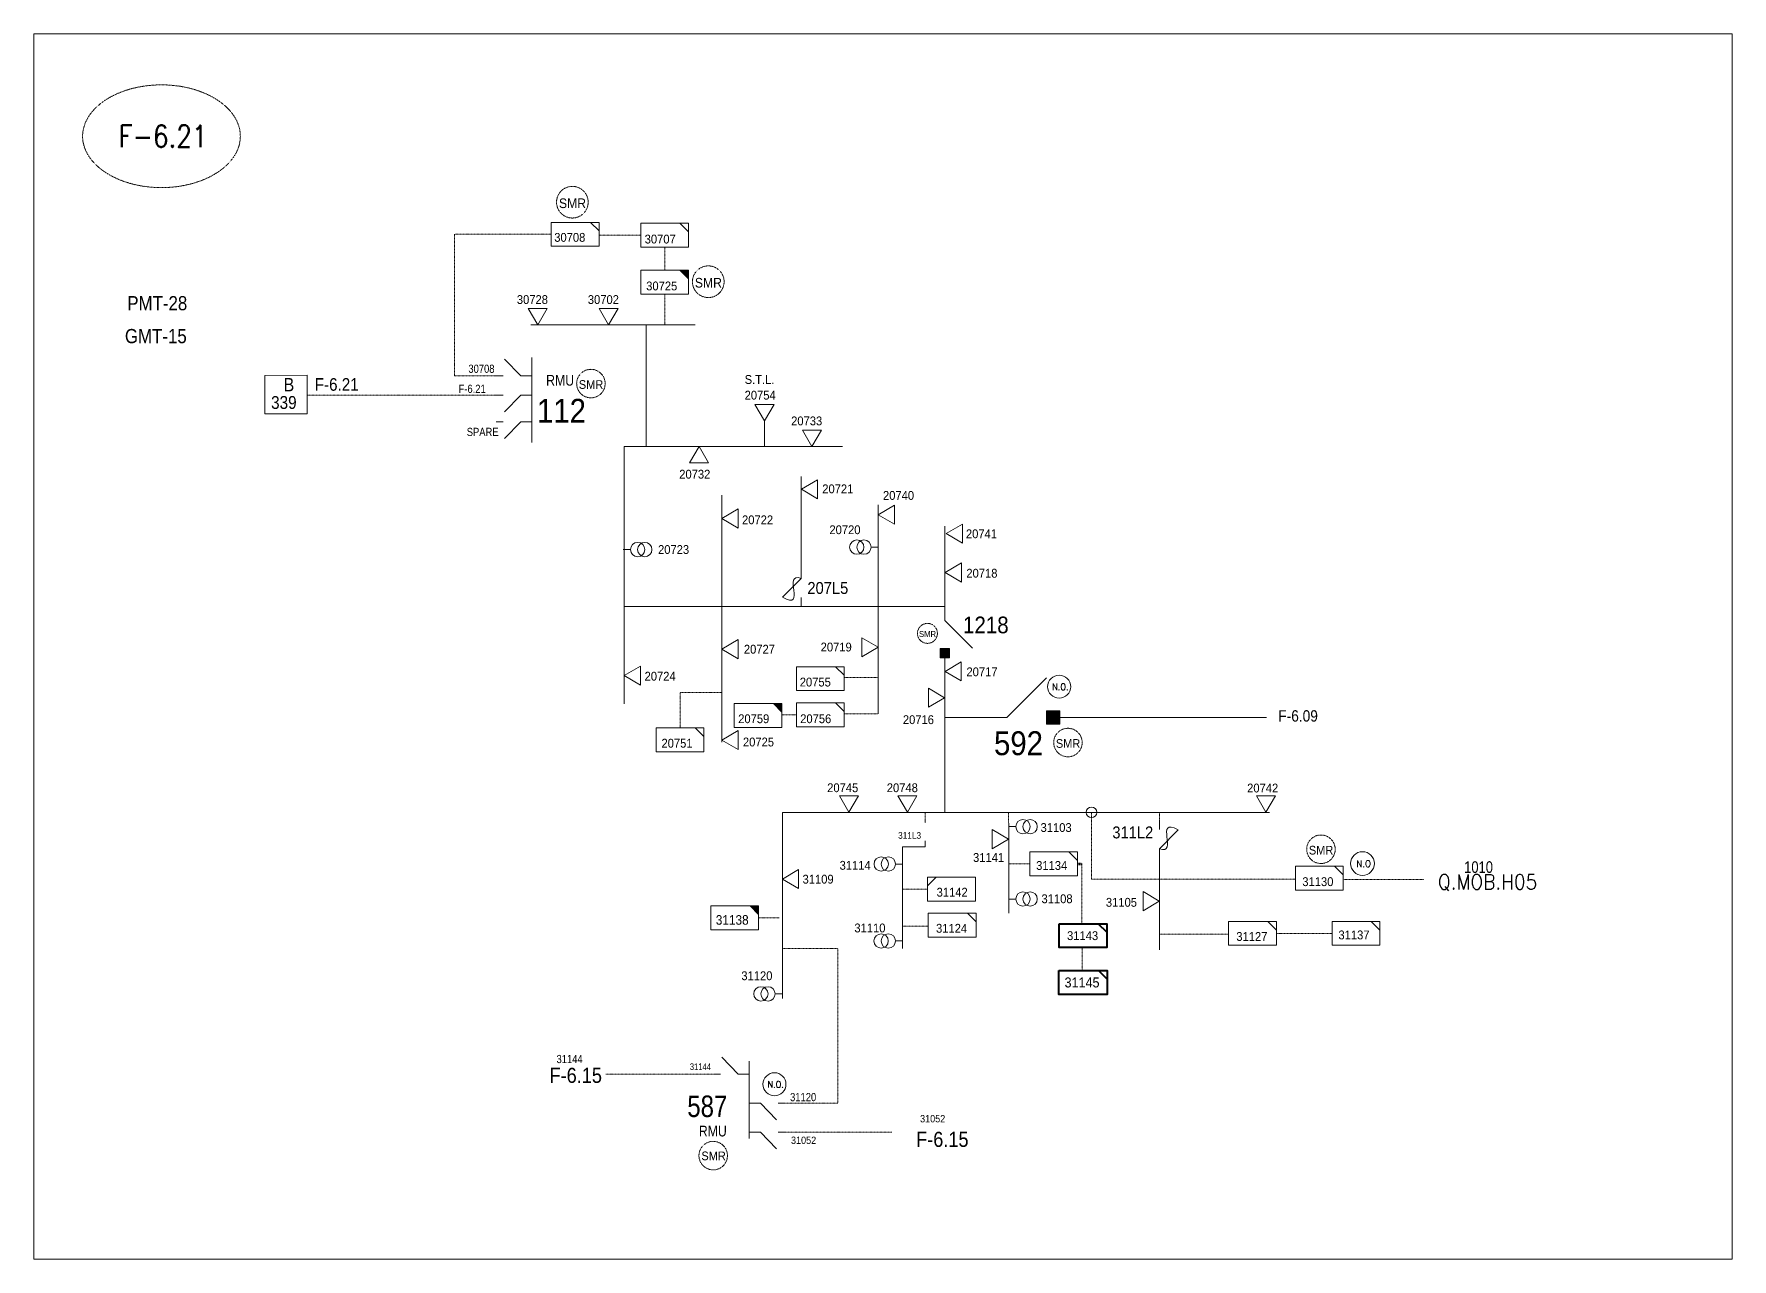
# Model space of a CAD drawing. Header units: metres. Extents: x 65984 to 144644, y -19036 to 23726.
# Drawn here: x 101648 to 102359, y 77 to 589 of the extents above; entities that cross this region are included whole.
import ezdxf
from ezdxf.enums import TextEntityAlignment as Align

# ---------------------------------------------------------------- set-up
doc = ezdxf.new("R2010")
doc.units = ezdxf.units.M
doc.header["$MEASUREMENT"] = 0
doc.linetypes.add('DGN Style 3', pattern=[0.013877, 0, -0.013877])
doc.layers.get('0').update_dxf_attribs({"color": 95, "lineweight": 40})
for name, color, linetype, lineweight in [('ABS', 7, 'Continuous', 40), ('ABS NUMBER', 112, 'Continuous', 30), ('d_eos', 111, 'Continuous', 40), ('d_eos no', 121, 'Continuous', 40), ('d_fco', 5, 'Continuous', 40), ('d_fco text', 95, 'Continuous', 40), ('d_oh branch', 94, 'Continuous', 40), ('d_switch', 95, 'Continuous', 40), ('d_tf', 1, 'Continuous', 40), ('d_tf no', 6, 'Continuous', 40), ('d_tf_200', 1, 'Continuous', 40), ('d_ug cable', 95, 'Continuous', 40), ('d_unit sub', 7, 'Continuous', 40), ('fedr no', 95, 'Continuous', 40), ('GRID STATION  04', 7, 'Continuous', 40), ('GRID STATION 01', 7, 'Continuous', 40), ('Level 37', 7, 'Continuous', 0), ('O H MAIN FEEDER', 4, 'Continuous', 100), ('SW N O', 114, 'Continuous', 30)]:
    doc.layers.add(name, color=color, linetype=linetype, lineweight=lineweight)
doc.styles.add('NASKHF', font='naskhf.shx', dxfattribs={"height": 8})
doc.styles.add('Style-Arial', font='arial.ttf')
doc.styles.add('Style-ENGINEERING', font='ENGINEERING.shx')
doc.styles.add('Style-msdefault', font='msdefault.shx')
doc.styles.add('Style-STANDARD', font='STANDARD.shx')

# ---------------------------------------------------------------- blocks, each defined once
blk = doc.blocks.new('TF_8')
at = {"color": 0, "linetype": 'ByBlock', "lineweight": -2}
blk.add_line((6.3, 4.95), (9.9, 1.35), dxfattribs=at)
blk.add_3dface([(-10.1, 4.95), (9.9, 4.95), (9.9, -5.05), (-10.1, -5.05)], dxfattribs=at)
blk = doc.blocks.new('exist.us-1000kva')
at = {"color": 0, "linetype": 'ByBlock', "lineweight": -2, "flags": 128}
blk.add_lwpolyline([(40, 12.9), (32.8, 20), (40, 20)], close=True, dxfattribs=at)
at = {"color": 0, "linetype": 'ByBlock', "lineweight": -2, "extrusion": (0, 0, -1)}
blk.add_solid([(-40, 12.9), (-32.8, 20), (-40, 20)], dxfattribs=at)
at = {"color": 0, "linetype": 'ByBlock', "lineweight": -2, "xscale": 2, "yscale": 2}
blk.add_blockref('TF_8', (20.2, 10.1), dxfattribs=at)
blk = doc.blocks.new('ABS2_1_1')
at = {"color": 0, "linetype": 'ByBlock', "lineweight": -2, "ltscale": 500}
for q in [(-29900, 43500), (0, 0)]:
    blk.add_line((0, 13600), q, dxfattribs=at)
at = {"color": 0, "linetype": 'ByBlock', "lineweight": -2, "ltscale": 500, "flags": 128}
for points in [[(5000, 43600), (-5000, 43600), (-5000, 53600), (5000, 53600)], [(3791, 49653), (3791, 49653), (3791, 49653)]]:
    blk.add_lwpolyline(points, close=True, dxfattribs=at)
at = {"color": 0, "linetype": 'ByBlock', "lineweight": -2, "ltscale": 500}
for points in [[(5000, 43600), (-5000, 43600), (5000, 53600), (-5000, 53600)], [(3791, 49653), (3791, 49653), (3791, 49653)]]:
    blk.add_solid(points, dxfattribs=at)
blk = doc.blocks.new('*U1151')
at = {"layer": 'SW N O', "color": 3, "lineweight": 13, "ltscale": 0.426762}
blk.add_circle((0, 0), 16.8, dxfattribs=at)
at = {"layer": 'SW N O', "color": 3, "lineweight": 13, "style": 'Style-STANDARD'}
blk.add_text('N.O.', height=9.6, dxfattribs=at).set_placement((1.7, -0.2), align=Align.MIDDLE_CENTER)
blk = doc.blocks.new('FUSE01')
at = {"color": 0, "linetype": 'ByBlock', "lineweight": -2}
blk.add_line((0, -17.15), (0, -22.55), dxfattribs=at)
at = {"color": 0, "linetype": 'ByBlock', "lineweight": -2, "flags": 128}
blk.add_lwpolyline([(0, 0.05), (0, -5.75), (-11.2, -16.95)], dxfattribs=at)
at = {"color": 0, "linetype": 'ByBlock', "lineweight": -2}
blk.add_open_spline([(-11.2, -16.95), (3.4, -25.35), (-11.6, -1.35), (0, -5.75)], degree=3, dxfattribs=at)
blk = doc.blocks.new('TFU_91')
at = {"layer": 'd_tf_200', "color": 5, "linetype": 'Continuous', "lineweight": 13}
blk.add_line((0, 10), (0, 0), dxfattribs=at)
for centre in [(0, 30), (0, 20)]:
    blk.add_circle(centre, 10, dxfattribs=at)
blk = doc.blocks.new('*U1152')
at = {"layer": 'SW N O', "color": 3, "lineweight": 13, "ltscale": 0.426762}
blk.add_circle((0, 0), 16.8, dxfattribs=at)
at = {"layer": 'SW N O', "color": 3, "lineweight": 13, "style": 'Style-STANDARD'}
blk.add_text('N.O', height=9.6, dxfattribs=at).set_placement((1.7, -0.2), align=Align.MIDDLE_CENTER)
blk = doc.blocks.new('*U1153')
at = {"layer": 'd_eos', "color": 2, "linetype": 'Continuous', "lineweight": 13, "ltscale": 0.638341}
for p, q in [((-4.67, 12.16), (-11.46, 19.17)), ((-0.02, -14.79), (-0.02, 17.53)), ((-12.11, 12.16), (-14.93, 12.16)), ((-0.02, 12.16), (-4.67, 12.16)), ((-0.01, 0.02), (4.64, 0.02)), ((4.64, 0.02), (11.43, -6.98)), ((12.08, 0.02), (14.9, 0.02)), ((-0.02, -12.13), (4.63, -12.13)), ((4.63, -12.13), (11.43, -19.13)), ((12.07, -12.13), (14.9, -12.13))]:
    blk.add_line(p, q, dxfattribs=at)
blk = doc.blocks.new('TRA1_989')
at = {"layer": 'd_tf', "color": 5, "linetype": 'Continuous', "lineweight": 13, "ltscale": 0.000355616, "flags": 128}
blk.add_lwpolyline([(9.9, -17.1), (-0.1, -0.1), (-10.1, -17.1)], close=True, dxfattribs=at)
blk = doc.blocks.new('TRA1_988')
at = {"layer": 'd_tf', "color": 5, "linetype": 'Continuous', "lineweight": 13, "ltscale": 0.000355616, "xscale": 1.000046564039523, "yscale": 1.000046564039523, "zscale": 1.000046564039523, "rotation": 180}
blk.add_blockref('TRA1_989', (0, 0), dxfattribs=at)
blk = doc.blocks.new('*U2773')
at = {"layer": 'd_unit sub', "color": 5, "linetype": 'Continuous', "lineweight": 13, "flags": 128}
blk.add_lwpolyline([(6.38, 5.02), (9.98, 5.02), (9.98, 1.42)], close=True, dxfattribs=at)
at = {"layer": 'd_unit sub', "color": 5, "linetype": 'Continuous', "lineweight": 13, "xscale": 0.999671859597321, "yscale": 0.999671859597321, "zscale": 0.2499179648993302, "rotation": 359.9999999999999}
blk.add_blockref('TF_8', (0.08, 0.07), dxfattribs=at)
blk = doc.blocks.new('*U2007')
at = {"layer": 'd_unit sub', "color": 5, "linetype": 'Continuous', "lineweight": 40, "flags": 128}
blk.add_lwpolyline([(6.41, 5), (10.01, 5), (10.01, 1.4)], close=True, dxfattribs=at)
at = {"layer": 'd_unit sub', "color": 5, "linetype": 'Continuous', "lineweight": 40, "xscale": 0.999671859597321, "yscale": 0.999671859597321, "zscale": 0.2499179648993302, "rotation": 359.9999999999999}
blk.add_blockref('TF_8', (0.11, 0.05), dxfattribs=at)
blk = doc.blocks.new('*U3896')
at = {"layer": 'd_unit sub', "color": 5, "linetype": 'Continuous', "lineweight": 40, "flags": 128}
blk.add_lwpolyline([(6.38, 5.02), (9.98, 5.02), (9.98, 1.42)], close=True, dxfattribs=at)
at = {"layer": 'd_unit sub', "color": 5, "linetype": 'Continuous', "lineweight": 40, "xscale": 0.9996718595973207, "yscale": 0.9996718595973207, "zscale": 0.2224260419676091, "rotation": 359.9999999999999}
blk.add_blockref('TF_8', (0.08, 0.07), dxfattribs=at)

msp = doc.modelspace()

# ---------------------------------------------------------------- linework, layer by layer
at = {"layer": 'd_eos', "color": 2, "linetype": 'Continuous', "lineweight": 13, "ltscale": 0.638341}
for p, q in [((101851.7, 446.35), (101844.9, 453.35)), ((101856.35, 454.09), (101856.34, 418.46)), ((101844.25, 446.35), (101841.43, 446.35)), ((101856.35, 446.35), (101851.7, 446.35)), ((101844.25, 438.34), (101841.43, 438.34)), ((101851.7, 438.34), (101844.9, 431.34)), ((101856.35, 438.34), (101851.7, 438.34)), ((101844.25, 427.18), (101841.43, 427.18)), ((101851.7, 427.18), (101844.9, 420.17)), ((101856.35, 427.18), (101851.7, 427.18))]:
    msp.add_line(p, q, dxfattribs=at)
at = {"layer": 'd_oh branch', "color": 5, "linetype": 'Continuous', "lineweight": 13}
for p, q in [((101953.69, 416.84), (101953.69, 427.5)), ((101904.16, 416.84), (101986.41, 416.84)), ((101969.12, 365.63), (101969.12, 404.24)), ((101935.86, 396.41), (101935.86, 293.09)), ((102001.34, 304.87), (102001.34, 392.39)), ((102029.18, 345.27), (102029.18, 383.52)), ((101894.92, 349.81), (101894.92, 309.12)), ((102055.95, 258.98), (102055.95, 221.49)), ((102011.56, 249.21), (102011.56, 206.68)), ((102119.08, 244.41), (102119.08, 206.21)), ((101961.31, 206.71), (101961.31, 185.82))]:
    msp.add_line(p, q, dxfattribs=at)
at = {"layer": 'd_oh branch', "color": 5, "linetype": 'DGN Style 3', "lineweight": 13}
msp.add_line((102055.92, 263.57), (102055.95, 258.98), dxfattribs=at)
at = {"layer": 'd_oh branch', "color": 5, "linetype": 'DGN Style 3', "lineweight": 13, "flags": 128}
msp.add_lwpolyline([(102021.01, 259.33), (102021.01, 263.69)], dxfattribs=at)
at = {"layer": 'd_oh branch', "color": 5, "linetype": 'Continuous', "lineweight": 13, "flags": 128}
for points in [[(102011.56, 249.21), (102021.01, 249.21)], [(102021.01, 249.21), (102021.01, 251.83)]]:
    msp.add_lwpolyline(points, dxfattribs=at)
at = {"layer": 'd_ug cable', "color": 5, "linetype": 'DGN Style 3', "lineweight": 13}
for p, q in [((101901.94, 505.23), (101884.44, 505.23)), ((101961.11, 304.46), (101967.08, 304.46)), ((102119.08, 260.23), (102119.08, 263.69)), ((102055.95, 242.11), (102064.79, 242.11)), ((102011.64, 231.57), (102022.03, 231.57)), ((101959.85, 219.54), (101951.26, 219.54)), ((102022.3, 216.11), (102011.56, 216.11)), ((102148.02, 212.69), (102119.08, 212.69)), ((102168.01, 213.04), (102191.36, 213.04)), ((101932.41, 154.11), (101887.22, 154.11))]:
    msp.add_line(p, q, dxfattribs=at)
at = {"layer": 'd_ug cable', "color": 5, "linetype": 'DGN Style 3', "lineweight": 106}
msp.add_line((102084.78, 242.11), (102086.63, 242.11), dxfattribs=at)
at = {"layer": 'd_ug cable', "color": 126, "linetype": 'DGN Style 3', "lineweight": 13}
msp.add_line((102196.03, 235.57), (102229.81, 235.57), dxfattribs=at)
at = {"layer": 'd_ug cable', "color": 5, "linetype": 'DGN Style 3', "lineweight": 13, "flags": 128}
for points in [[(101841.43, 446.35), (101823.86, 446.35), (101823.86, 505.62), (101864.44, 505.62)], [(101911.94, 490.61), (101911.94, 500.24)], [(101911.94, 467.68), (101911.94, 480.61)], [(101841.43, 438.34), (101762.21, 438.34)], [(102001.34, 320.07), (101987.08, 320.07), (101987.08, 320.07)], [(101935.86, 313.8), (101918.35, 313.8), (101918.35, 299.07)], [(102001.34, 304.87), (101987.08, 304.87), (101987.08, 304.87)], [(102090.58, 263.69), (102090.58, 235.77), (102176.01, 235.77)], [(102086.63, 242.23), (102086.63, 217.1), (102086.63, 217.1)], [(101962.27, 142), (101984.44, 142.02), (101984.44, 206.73), (101961.31, 206.71)], [(102086.68, 207.11), (102086.68, 197.51), (102086.68, 197.51)]]:
    msp.add_lwpolyline(points, dxfattribs=at)
at = {"layer": 'd_ug cable', "color": 1, "linetype": 'DGN Style 3', "lineweight": 13, "flags": 128}
msp.add_lwpolyline([(102007.05, 129.86), (101962.27, 129.86), (101962.27, 129.86), (101962.27, 129.86)], dxfattribs=at)
at = {"layer": 'd_ug cable', "color": 2, "linetype": 'DGN Style 3', "lineweight": 13}
for centre, radius in [((101873.27, 519.06), 6.63), ((101930.18, 485.78), 6.63), ((101881.04, 443.14), 5.97), ((102021.94, 338.6), 4.18), ((102080.77, 292.9), 5.97), ((102186.7, 248.24), 5.97), ((101932.24, 120.02), 5.97)]:
    msp.add_circle(centre, radius, dxfattribs=at)
at = {"layer": 'fedr no', "color": 82, "linetype": 'DGN Style 3', "lineweight": 13, "true_color": 0x1dc70e}
msp.add_ellipse((101701.24, 546.67), major_axis=(33.02, 0), ratio=0.651175, dxfattribs=at)
at = {"layer": 'GRID STATION  04', "color": 5, "linetype": 'Continuous', "lineweight": 13, "ltscale": 0.39177, "flags": 128}
msp.add_lwpolyline([(101744.56, 446.59), (101762.2, 446.6), (101762.21, 430.48), (101744.56, 430.47)], close=True, dxfattribs=at)
at = {"layer": 'O H MAIN FEEDER', "color": 5, "lineweight": 13, "ltscale": 0.426762}
for p, q in [((101855.85, 467.68), (101924.71, 467.68)), ((101904.16, 467.68), (101904.16, 416.84)), ((101894.92, 416.84), (101894.92, 349.81)), ((101894.92, 416.84), (101904.16, 416.84)), ((101936.66, 349.81), (101894.92, 349.81)), ((101969.12, 349.81), (101936.66, 349.81)), ((102002.63, 349.81), (101969.12, 349.81)), ((102029.18, 349.81), (102002.11, 349.81)), ((102029.18, 330.03), (102029.18, 263.69)), ((102048.17, 303.37), (102029.18, 303.36)), ((102029.18, 263.69), (101961.31, 263.69)), ((101961.31, 206.71), (101961.31, 263.69)), ((102028.66, 263.69), (102165.09, 263.69))]:
    msp.add_line(p, q, dxfattribs=at)
at = {"layer": 'O H MAIN FEEDER', "color": 7, "lineweight": 13, "ltscale": 0.426762}
msp.add_line((102163.87, 303.38), (102077.39, 303.38), dxfattribs=at)
at = {"layer": 'O H MAIN FEEDER', "color": 140, "linetype": 'Continuous', "lineweight": 13, "flags": 128}
msp.add_lwpolyline([(101647.85, 589.47), (102358.81, 589.47), (102358.81, 76.74), (101647.85, 76.74)], close=True, dxfattribs=at)
at = {"layer": 'O H MAIN FEEDER', "color": 5, "lineweight": 13, "ltscale": 0.488306}
msp.add_circle((102090.62, 263.69), 2.21, dxfattribs=at)

# ---------------------------------------------------------------- block references
at = {"layer": 'ABS', "color": 2, "linetype": 'Continuous', "lineweight": 13, "ltscale": 0.580631, "xscale": 0.0003890230343143277, "yscale": 0.0003890230343143277, "zscale": 0.0002576234693515978, "rotation": 179.9999999999998}
msp.add_blockref('ABS2_1_1', (102029.18, 349.27), dxfattribs=at)
at = {"layer": 'ABS', "color": 2, "linetype": 'Continuous', "lineweight": 13, "ltscale": 0.829472, "xscale": 0.000555747191877611, "yscale": 0.000555747191877611, "zscale": 0.0003680335276451397, "rotation": 269.9999999999998}
msp.add_blockref('ABS2_1_1', (102047.6, 303.37), dxfattribs=at)
at = {"layer": 'd_eos', "color": 2, "linetype": 'Continuous', "lineweight": 13, "ltscale": 0.638341}
msp.add_blockref('*U1153', (101947.37, 141.99), dxfattribs=at)
at = {"layer": 'd_fco', "color": 7, "linetype": 'Continuous', "lineweight": 13, "xscale": 0.7, "yscale": 0.7, "zscale": 0.2499179648993302}
for p, rotation in [((101969.12, 365.59), 359.9999999999999), ((102119.08, 244.44), 180)]:
    msp.add_blockref('FUSE01', p, dxfattribs=dict(at, rotation=rotation))
at = {"layer": 'd_tf', "color": 5, "linetype": 'Continuous', "lineweight": 13, "ltscale": 0.000355616, "xscale": 0.4, "yscale": 0.4, "zscale": 0.4}
for p, rotation in [((101858.71, 467.68), 359.9999999999999), ((101888.43, 467.68), 359.9999999999999), ((101953.66, 427.48), 359.9999999999999), ((101973.55, 416.82), 359.9999999999999), ((101926.38, 416.84), 180), ((101969.1, 398.95), 270), ((102001.32, 388.32), 270), ((101935.86, 386.73), 270), ((101935.86, 332.01), 270), ((101894.9, 320.94), 270), ((102029.18, 311.63), 89.99999999999997), ((101935.86, 294.01), 270), ((101989.03, 263.71), 359.9999999999999), ((102013.51, 263.71), 359.9999999999999), ((102163.64, 263.71), 359.9999999999999), ((102055.93, 252.42), 89.99999999999997), ((101961.16, 235.82), 270), ((102119.05, 226.5), 89.99999999999997)]:
    msp.add_blockref('TRA1_988', p, dxfattribs=dict(at, rotation=rotation))
at = {"layer": 'd_tf', "color": 5, "linetype": 'Continuous', "lineweight": 13, "ltscale": 0.000355616, "extrusion": (0, 0, -1), "xscale": 0.4, "yscale": 0.4, "zscale": 0.4}
for p, rotation in [((-102029.75, 380.29), 89.99999999999997), ((-102029.3, 364.05), 89.99999999999997), ((-102001.36, 332.82), 270), ((-102029.27, 322.63), 89.99999999999997)]:
    msp.add_blockref('TRA1_988', p, dxfattribs=dict(at, rotation=rotation))
at = {"layer": 'd_tf_200', "color": 5, "linetype": 'Continuous', "lineweight": 13, "extrusion": (0, 0, -1), "xscale": 0.3, "yscale": 0.3, "zscale": 0.3, "rotation": 269.9999999999998}
for p in [(-102001.36, 374.68), (-101961.21, 187.73)]:
    msp.add_blockref('TFU_91', p, dxfattribs=at)
at = {"layer": 'd_tf_200', "color": 5, "linetype": 'Continuous', "lineweight": 13, "xscale": 0.3, "yscale": 0.3, "zscale": 0.3}
for p, rotation in [((101894.6, 373.67), 269.9999999999998), ((102055.94, 257.7), 269.9999999999998), ((102011.57, 242.07), 89.9999999999998), ((102055.94, 227.41), 269.9999999999998), ((102011.56, 209.86), 89.9999999999998)]:
    msp.add_blockref('TFU_91', p, dxfattribs=dict(at, rotation=rotation))
at = {"layer": 'd_unit sub', "color": 2, "linetype": 'Continuous', "lineweight": 13}
for name, p, xscale, yscale, zscale in [('TF_8', (101874.53, 505.67), 0.999671859597321, 0.999671859597321, 0.2499179648993302), ('exist.us-1000kva', (101901.94, 480.61), 0.4998359297978459, 0.4998359297978459, 0.4267622666565712)]:
    msp.add_blockref(name, p, dxfattribs=dict(at, xscale=xscale, yscale=yscale, zscale=zscale))
at = {"layer": 'd_unit sub', "color": 5, "linetype": 'Continuous', "lineweight": 13}
for name, p, xscale, yscale, zscale in [('TF_8', (101912.04, 505.28), 0.999671859597321, 0.999671859597321, 0.2499179648993302), ('exist.us-1000kva', (101941.03, 299.22), 0.4998359297978459, 0.4998359297978459, 0.4267622666565712), ('TF_8', (101977.17, 304.51), 0.999671859597321, 0.999671859597321, 0.2499179648993302), ('TF_8', (101918.45, 294.12), 0.999671859597321, 0.999671859597321, 0.2499179648993302), ('exist.us-1000kva', (101931.27, 214.54), 0.4998359297978459, 0.4998359297978459, 0.4267622666565712), ('TF_8', (102032.4, 216.51), 0.999671859597321, 0.999671859597321, 0.2499179648993302), ('TF_8', (102158.12, 213.09), 0.999671859597321, 0.999671859597321, 0.2499179648993302)]:
    msp.add_blockref(name, p, dxfattribs=dict(at, xscale=xscale, yscale=yscale, zscale=zscale))
at = {"layer": 'd_unit sub', "color": 5, "linetype": 'Continuous', "lineweight": 13, "xscale": 0.999671859597321, "zscale": 0.2499179648993302}
for p, yscale, rotation in [((101977.17, 319.7), 0.999671859597321, 359.9999999999999), ((102031.93, 231.62), -0.999671859597321, 180)]:
    msp.add_blockref('TF_8', p, dxfattribs=dict(at, yscale=yscale, rotation=rotation))
at = {"layer": 'd_unit sub', "color": 5, "linetype": 'Continuous', "lineweight": 13}
for p in [(102074.81, 242.09), (102201.38, 213.02)]:
    msp.add_blockref('*U2773', p, dxfattribs=at)
at = {"layer": 'd_unit sub', "color": 2, "linetype": 'Continuous', "lineweight": 13, "xscale": 0.999671859597321, "yscale": 0.999671859597321, "zscale": 0.2499179648993302, "rotation": 359.9999999999999}
msp.add_blockref('TF_8', (102186.11, 236.19), dxfattribs=at)
at = {"layer": 'd_unit sub', "color": 5, "linetype": 'Continuous', "lineweight": 40}
msp.add_blockref('*U2007', (102087.07, 212.09), dxfattribs=at)
at = {"layer": 'd_unit sub', "color": 5, "linetype": 'Continuous', "lineweight": 40, "xscale": 1.011240259547271, "yscale": 1.011240259547271, "zscale": 1.011240259547271}
msp.add_blockref('*U3896', (102087.04, 192.44), dxfattribs=at)
at = {"layer": 'SW N O', "color": 3, "lineweight": 13}
for name, p, xscale, yscale, zscale in [('*U1151', (102077.09, 316.29), 0.2867731251001515, 0.2867731251001515, 0.2867731251001515), ('*U1152', (102204.09, 242.25), 0.2950694635422144, 0.2950694635422144, 0.2950694635422144), ('*U1151', (101957.9, 149.9), 0.2867731251001515, 0.2867731251001515, 0.2867731251001515)]:
    msp.add_blockref(name, p, dxfattribs=dict(at, xscale=xscale, yscale=yscale, zscale=zscale))

# ---------------------------------------------------------------- texts
at = {"layer": 'ABS NUMBER', "color": 2, "lineweight": 13, "style": 'Style-Arial', "width": 0.88}
for s, height, p in [('1218', 7, (102036.81, 345.63)), ('592', 10, (102049.81, 297.62))]:
    msp.add_text(s, height=height, dxfattribs=at).set_placement(p, align=Align.TOP_LEFT)
at = {"layer": 'd_eos no', "color": 7, "linetype": 'Continuous', "lineweight": 13, "ltscale": 0.559126, "style": 'Style-msdefault', "width": 0.833333}
msp.add_text('1010', height=4.861, dxfattribs=at).set_placement((102246.66, 238.35))
at = {"layer": 'd_eos no', "color": 2, "linetype": 'Continuous', "lineweight": 13, "style": 'Style-msdefault', "width": 0.833333}
msp.add_text('587', height=9, dxfattribs=at).set_placement((101921.4, 145.17), align=Align.TOP_LEFT)
at = {"layer": 'd_fco text', "color": 7, "linetype": 'Continuous', "lineweight": 13, "style": 'Style-msdefault', "width": 0.92}
msp.add_text('207L5', height=5, dxfattribs=at).set_placement((101971.68, 360.1), align=Align.TOP_LEFT)
for s, height, p in [('311L2', 5, (102107.91, 255.29)), ('311L3', 2.811, (102014.47, 254.03))]:
    msp.add_text(s, height=height, dxfattribs=at).set_placement(p, align=Align.MIDDLE_CENTER)
at = {"layer": 'd_switch', "color": 7, "linetype": 'Continuous', "lineweight": 13, "style": 'Style-ENGINEERING', "width": 0.857143}
for s, p in [('31144', (101866.65, 162.17)), ('31120', (101964.43, 146.23))]:
    msp.add_text(s, height=3.43, dxfattribs=at).set_placement(p, align=Align.TOP_LEFT)
at = {"layer": 'd_switch', "color": 7, "linetype": 'Continuous', "lineweight": 13, "ltscale": 0.873854, "style": 'Style-ENGINEERING', "width": 0.857143}
msp.add_text('31144', height=2.781, dxfattribs=at).set_placement((101922.45, 158.62), align=Align.TOP_LEFT)
at = {"layer": 'd_switch', "color": 7, "linetype": 'Continuous', "lineweight": 13, "style": 'NASKHF'}
for s, insert, char_height, attachment_point in [('\\FENGINEERING;\\H1x;\\W0.857143;30708\\P', (101840.67, 451.07), 3.43, 3), ('\\Fmsdefault;\\H1x;\\W0.9;F-6.21\\P', (101765.41, 445.42), 5.2887, 1), ('\\FENGINEERING;\\H1x;\\W0.857143;F-6.21', (101825.63, 442.67), 3.43, 1), ('\\FENGINEERING;\\H1x;\\W0.857143;SPARE', (101829.05, 424.64), 3.43, 1)]:
    msp.add_mtext(s, dxfattribs=dict(at, insert=insert, char_height=char_height, attachment_point=attachment_point))
at = {"layer": 'd_switch', "color": 2, "linetype": 'Continuous', "lineweight": 13, "insert": (102168.85, 306.43), "char_height": 4.7598, "attachment_point": 1, "style": 'NASKHF'}
msp.add_mtext('\\Fmsdefault;\\H1x;\\W0.9;F-6.09\\P', dxfattribs=at)
at = {"layer": 'd_switch', "color": 55, "linetype": 'Continuous', "lineweight": 13, "char_height": 6.3149, "attachment_point": 3, "style": 'NASKHF'}
for insert in [(101885.67, 156.77), (102039.16, 129.99)]:
    msp.add_mtext('\\Fmsdefault;\\H1x;\\W0.9;F-6.15\\P', dxfattribs=dict(at, insert=insert))
at = {"layer": 'd_tf no', "color": 1, "linetype": 'Continuous', "lineweight": 40, "style": 'Style-msdefault', "width": 0.945946}
for height, p in [(4.036, (101867.65, 520.64)), (4.036, (101924.56, 487.37)), (3.633, (101875.99, 444.57)), (2.543, (102018.41, 339.6)), (3.633, (102075.71, 294.33)), (3.633, (102181.64, 249.67)), (3.633, (101927.3, 121.73))]:
    msp.add_text('SMR', height=height, dxfattribs=at).set_placement(p, align=Align.TOP_LEFT)
at = {"layer": 'd_tf no', "color": 121, "linetype": 'Continuous', "lineweight": 13, "style": 'Style-msdefault', "width": 0.945946}
for s, p in [('30708', (101865.69, 506.19)), ('30725', (101904.18, 485.85))]:
    msp.add_text(s, height=3.7, dxfattribs=at).set_placement(p, align=Align.TOP_LEFT)
at = {"layer": 'd_tf no', "color": 5, "linetype": 'Continuous', "lineweight": 13, "style": 'Style-msdefault', "width": 0.945946}
for s, p in [('30707', (101903.55, 505.48)), ('30728', (101850.03, 480.15)), ('30702', (101879.75, 480.15)), ('S.T.L.', (101945.42, 446.71)), ('20754', (101945.39, 440.14)), ('20733', (101964.87, 429.37)), ('20732', (101918.02, 407.07)), ('20721', (101977.9, 400.93)), ('20740', (102003.33, 398.18)), ('20722', (101944.31, 387.97)), ('20720', (101980.9, 383.82)), ('20741', (102038.05, 382.13)), ('20723', (101909.15, 375.54)), ('20718', (102038.23, 365.62)), ('20719', (101977.23, 334.73)), ('20727', (101945.08, 333.82)), ('20724', (101903.51, 322.52)), ('20755', (101968.48, 320.07)), ('20717', (102038.27, 324.35)), ('20759', (101942.7, 304.72)), ('20756', (101968.66, 304.72)), ('20716', (102011.65, 304.33)), ('20751', (101910.59, 294.47)), ('20725', (101944.69, 294.98)), ('20745', (101979.96, 275.84)), ('20748', (102004.92, 275.84)), ('20742', (102155.79, 275.72)), ('31103', (102069.3, 259.18)), ('31114', (101985.15, 243.36)), ('31141', (102041.04, 246.66)), ('31134', (102067.45, 243.3)), ('31109', (101969.65, 237.57)), ('31108', (102069.69, 229.37)), ('31105', (102096.65, 227.88)), ('31110', (101991.35, 217.15)), ('31124', (102025.54, 217)), ('31127', (102151.26, 213.58)), ('31137', (102194.02, 214.23))]:
    msp.add_text(s, height=3.7, dxfattribs=at).set_placement(p, align=Align.TOP_LEFT)
at = {"layer": 'd_tf no', "color": 2, "linetype": 'Continuous', "lineweight": 13, "style": 'Style-msdefault', "width": 0.945946}
msp.add_text('31130', height=3.7, dxfattribs=at).set_placement((102178.9, 236.53), align=Align.TOP_LEFT)
at = {"layer": 'd_tf no', "color": 5, "linetype": 'Continuous', "lineweight": 13, "style": 'Style-msdefault', "width": 0.945946}
for s, p in [('31142', (102038.79, 232.11)), ('31120', (101957.04, 197.15))]:
    msp.add_text(s, height=3.7, dxfattribs=at).set_placement(p, align=Align.TOP_RIGHT)
at = {"layer": 'd_tf no', "color": 5, "lineweight": 13, "style": 'Style-msdefault', "width": 0.925}
msp.add_text('31138', height=4, dxfattribs=at).set_placement((101933.32, 220.66), align=Align.TOP_LEFT)
at = {"layer": 'd_tf no', "color": 5, "linetype": 'Continuous', "lineweight": 40, "style": 'Style-msdefault', "width": 0.945946}
for s, height, p in [('31143', 3.7, (102080.39, 213.93)), ('31145', 4.163, (102079.35, 194.57))]:
    msp.add_text(s, height=height, dxfattribs=at).set_placement(p, align=Align.TOP_LEFT)
at = {"layer": 'd_tf no', "color": 7, "linetype": 'Continuous', "lineweight": 40, "style": 'Style-msdefault', "width": 0.925}
for p in [(102018.86, 137.01), (101964.81, 127.98)]:
    msp.add_text('31052', height=3.063, dxfattribs=at).set_placement(p, align=Align.TOP_LEFT)
at = {"layer": 'fedr no', "color": 6, "linetype": 'Continuous', "lineweight": 13, "style": 'Style-STANDARD', "width": 0.909091}
msp.add_text('F-6.21', height=9.19, dxfattribs=at).set_placement((101701.91, 546.67), align=Align.MIDDLE_CENTER)
at = {"layer": 'fedr no', "color": 6, "linetype": 'Continuous', "lineweight": 13, "insert": (102256.45, 234.28), "char_height": 7.8525, "attachment_point": 5, "style": 'Style-STANDARD'}
msp.add_mtext('\\H0.792701x;Q.MOB.H05', dxfattribs=at)
at = {"layer": 'GRID STATION  04', "color": 5, "linetype": 'Continuous', "lineweight": 13, "ltscale": 1.406112, "style": 'Style-msdefault', "width": 0.888889}
msp.add_text('B', height=5.58, rotation=0.03165, dxfattribs=at).set_placement((101752.41, 439.9))
at = {"layer": 'GRID STATION  04', "color": 5, "linetype": 'Continuous', "lineweight": 13, "ltscale": 1.368473, "style": 'Style-msdefault', "width": 0.888889}
msp.add_text('339', height=5.384, rotation=0.03165, dxfattribs=at).set_placement((101747.14, 432.54))
at = {"layer": 'GRID STATION 01', "linetype": 'Continuous', "lineweight": 13, "style": 'Style-msdefault', "width": 0.888889}
for s, p in [('PMT-28', (101686.93, 479.76)), ('GMT-15', (101685.93, 465.99))]:
    msp.add_text(s, height=5.94, dxfattribs=at).set_placement(p, align=Align.TOP_LEFT)
at = {"layer": 'Level 37', "color": 2, "linetype": 'Continuous', "lineweight": 13, "ltscale": 0.9, "style": 'Style-msdefault', "width": 0.854701}
for p in [(101868.15, 444.53), (101932.08, 130.3)]:
    msp.add_text('RMU', height=4.494, dxfattribs=at).set_placement(p, align=Align.MIDDLE_CENTER)
at = {"layer": 'Level 37', "color": 2, "linetype": 'Continuous', "lineweight": 13, "style": 'Style-Arial', "width": 0.88}
msp.add_text('112', height=10, dxfattribs=at).set_placement((101878.96, 436.75), align=Align.TOP_RIGHT)

doc.saveas('drawing.dxf')
